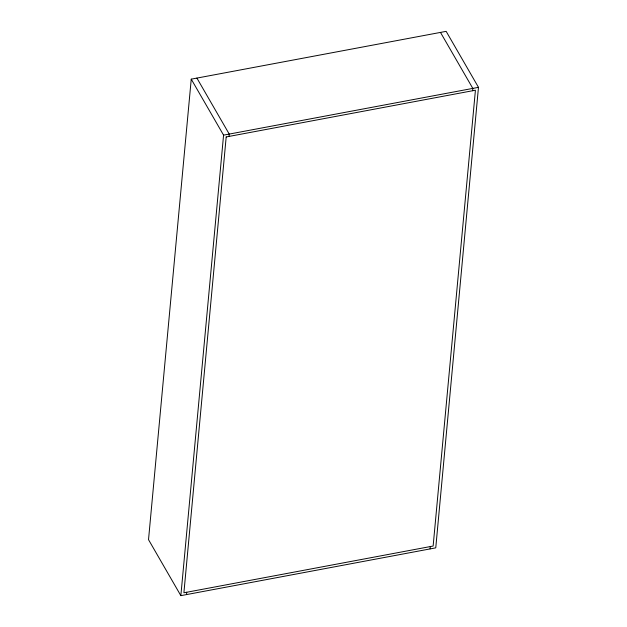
<?xml version="1.0" encoding="UTF-8"?>
<svg xmlns="http://www.w3.org/2000/svg" width="627" height="627" viewBox="0 0 627 627"><rect width="100%" height="100%" fill="white"/><g stroke="black" fill="none" stroke-linecap="round" stroke-linejoin="round"><path stroke-width="0.94" d="M191.243 79.151L148.521 539.659L180.85 595.65L435.757 547.849L478.479 87.341L446.15 31.35L191.243 79.151L223.573 135.142L180.85 595.65M186.517 594.584L186.736 592.249M229.02 136.42L229.239 134.084L196.909 78.093M430.091 548.907L430.31 546.572M472.593 90.743L472.813 88.407L440.483 32.416M223.573 135.142L478.479 87.341M226.19 136.952L183.899 592.781L433.139 546.039L475.423 90.21L226.19 136.952"/></g></svg>
